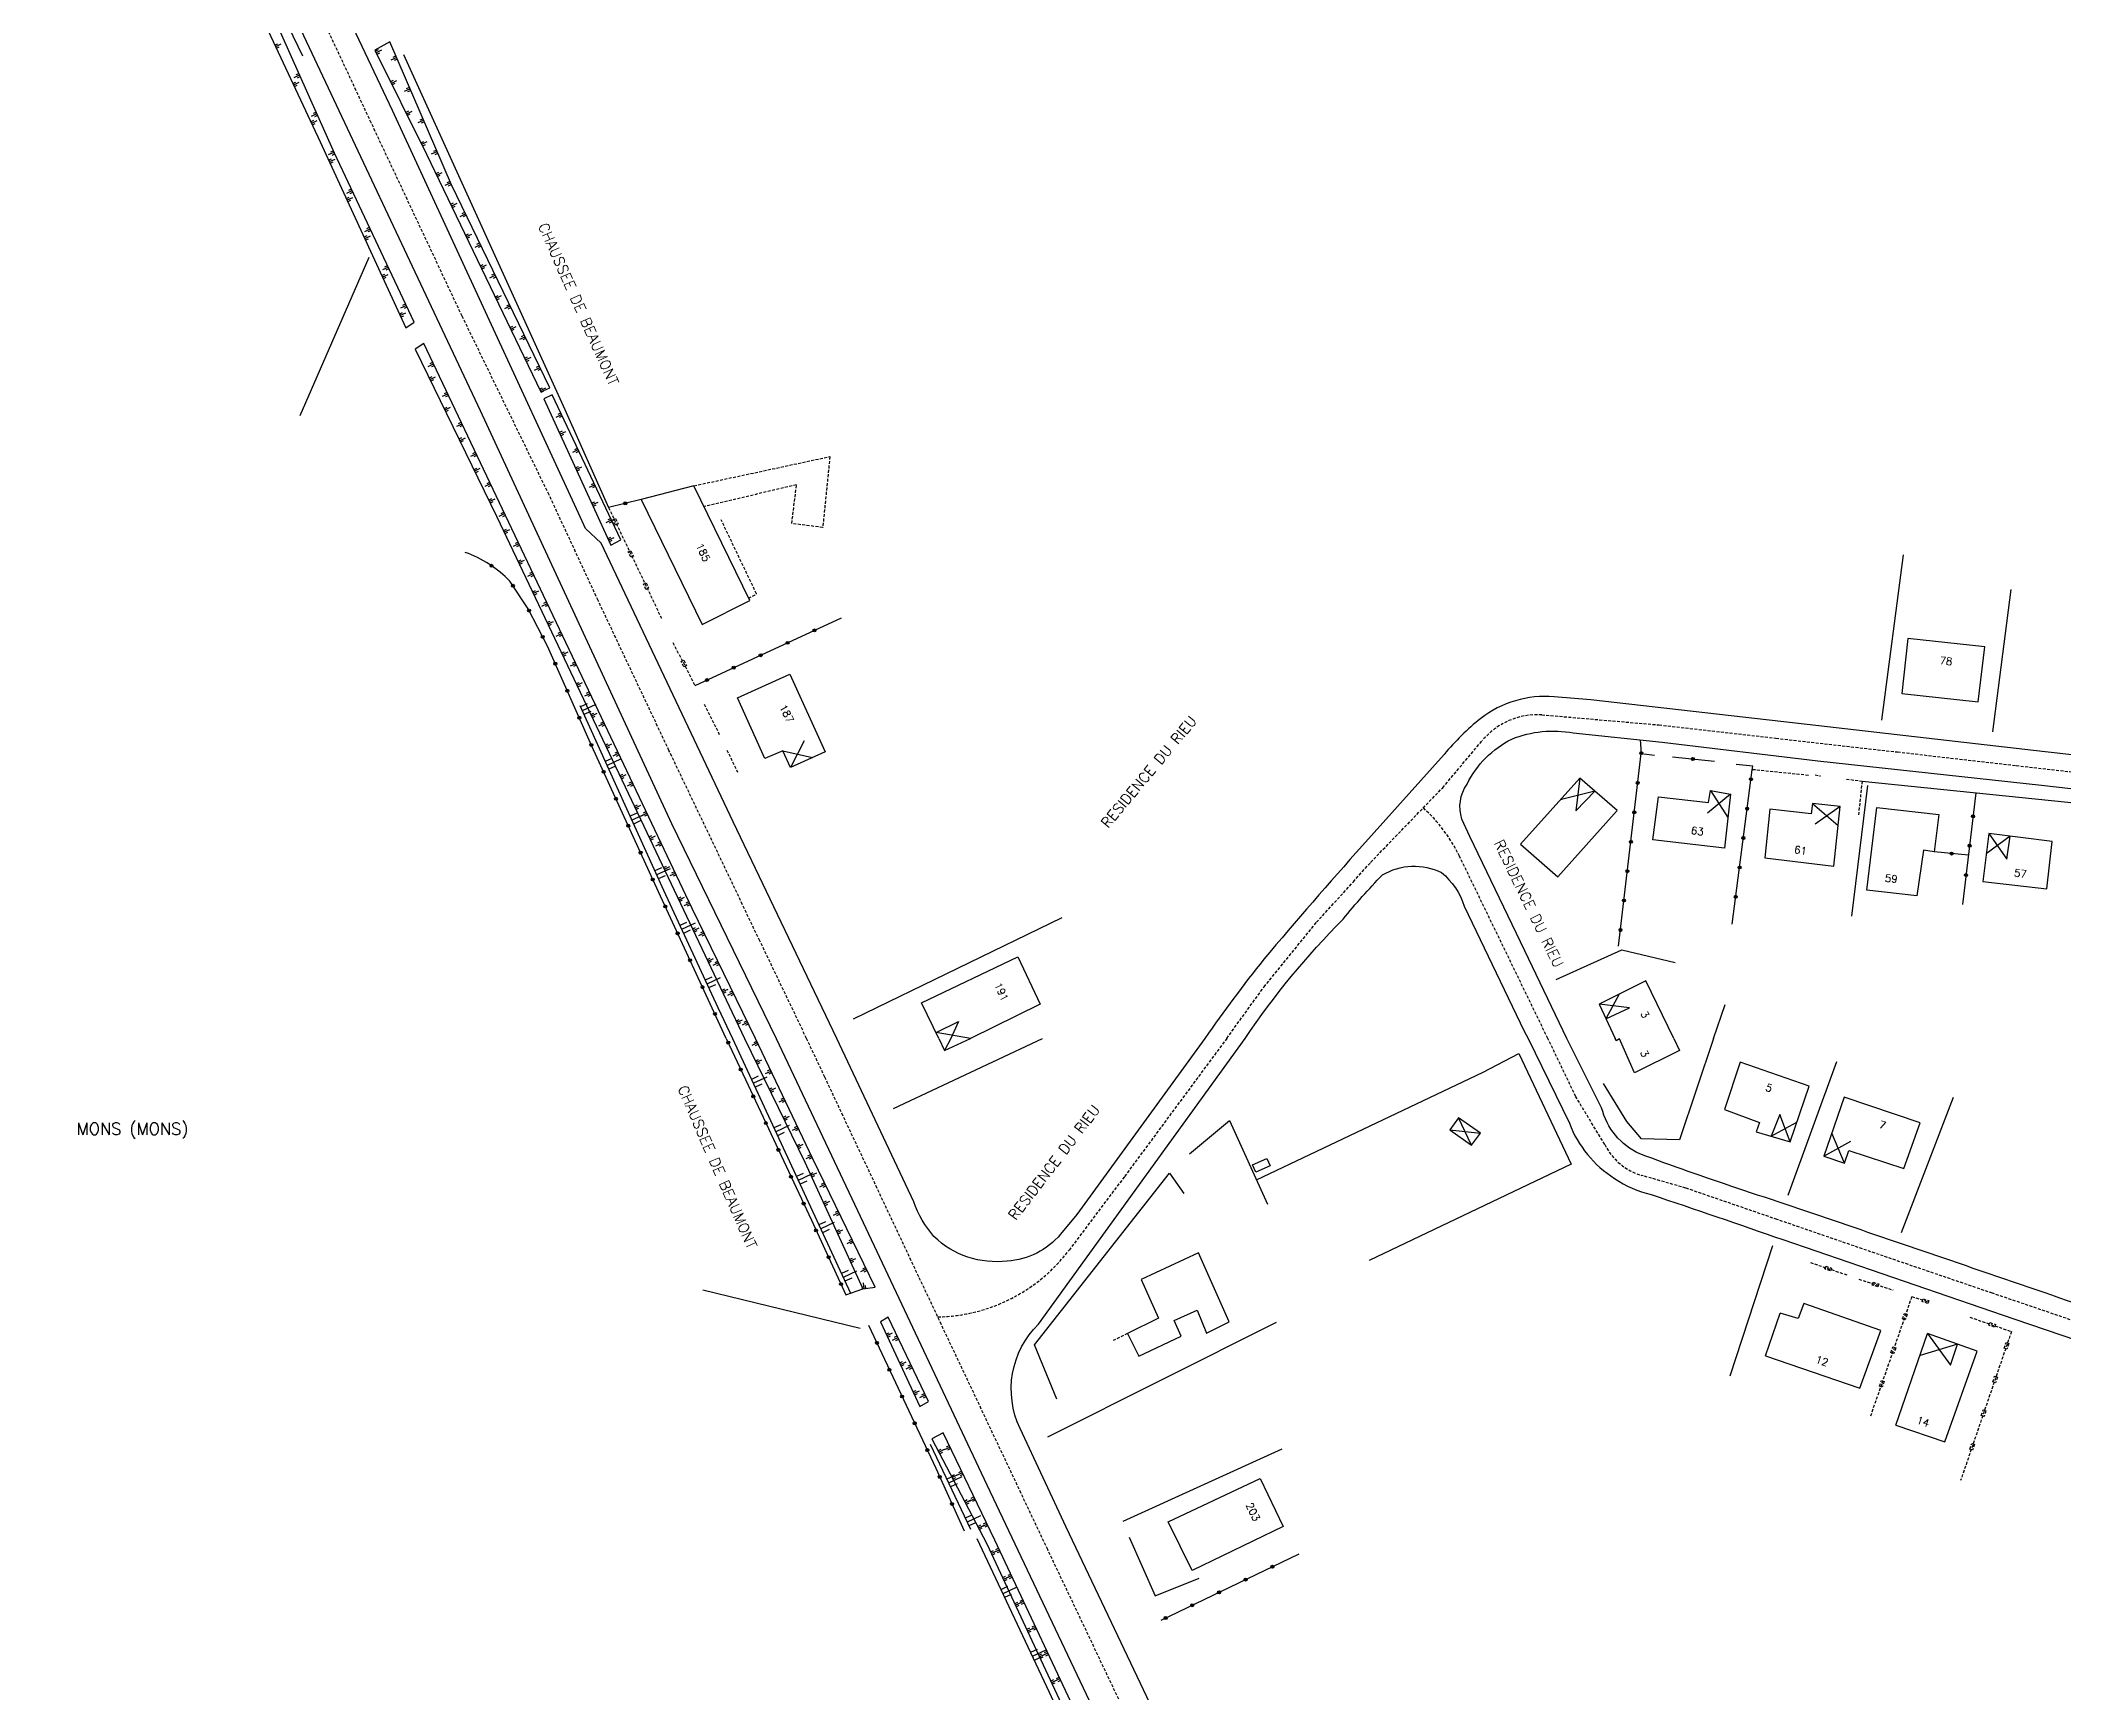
# Model space of a CAD drawing. Header units: millimetres. Extents: x 123000 to 124000, y 125000 to 126000.
# Drawn here: x 123012.5 to 123354, y 125139.5 to 125418.5 of the extents above; entities that cross this region are included whole.
import ezdxf
from ezdxf.enums import TextEntityAlignment as Align

# ---------------------------------------------------------------- set-up
doc = ezdxf.new("R2010")
doc.units = ezdxf.units.MM
doc.linetypes.add('DASHED', pattern=[0.75, 0.5, -0.25])
for name, color, linetype in [('W0001', 6, 'DASHED'), ('W0008', 7, 'CONTINUOUS'), ('W0100', 7, 'CONTINUOUS'), ('W0112', 1, 'DASHED'), ('W0211', 2, 'CONTINUOUS'), ('W0310', 3, 'CONTINUOUS'), ('W0322', 7, 'CONTINUOUS'), ('W0980', 7, 'CONTINUOUS'), ('W0989', 7, 'CONTINUOUS'), ('W0991', 7, 'CONTINUOUS')]:
    doc.layers.add(name, color=color, linetype=linetype)
doc.styles.get("Standard").update_dxf_attribs({"font": 'romans.shx', "width": 0.85})

msp = doc.modelspace()

# ---------------------------------------------------------------- linework, layer by layer
at = {"layer": 'W0001'}
for points in [[(123141.83, 125250), (123133.93, 125266.48), (123118.61, 125298.62), (123106.63, 125323.96), (123098.36, 125341.81), (123083.69, 125371.94), (123068.35, 125404.6), (123054.16, 125434.95), (123033.58, 125478.13), (123023.34, 125500)], [(123259.06, 125000), (123252.48, 125013.88), (123236.75, 125047.27), (123218.39, 125086.55), (123201.29, 125124.18), (123182.54, 125163.67), (123160.78, 125209.74), (123144.92, 125243.44), (123141.83, 125250)]]:
    msp.add_lwpolyline(points, dxfattribs=at)
for points in [[(123212.77, 125250), (123219.06, 125258.68), (123227.93, 125269.6), (123234.14, 125276.43), (123237.06, 125279.72), (123249.22, 125292.32), (123255.9, 125300.29, -0.236518), (123265.95, 125304.64), (123285.74, 125302.93), (123305.48, 125300.69), (123326.02, 125298.36), (123346.05, 125296.07), (123368.67, 125293.52), (123398.97, 125290.1), (123420.67, 125287.62), (123434, 125286.04), (123446.92, 125284.18, -0.042944), (123469.78, 125277.2, -0.026444), (123500, 125263.55, -0.026444)], [(123266.97, 125250), (123252.06, 125280.74, 0.095712), (123245.94, 125288.92, -4.543564)], [(123212.77, 125250), (123195.48, 125226.62), (123186.21, 125214.3, -0.230908), (123163.98, 125202.96, -4.652892)], [(123500, 125139.54), (123493.33, 125142.85), (123478.98, 125150.25), (123461.02, 125159.41), (123441.87, 125169.3), (123427.52, 125176.5), (123419.75, 125180.03), (123413.19, 125182.58), (123406.54, 125185.02), (123397.07, 125188.28), (123381.89, 125193.43), (123362.27, 125200.07), (123342.03, 125206.95), (123322.92, 125213.47), (123305.67, 125219.41), (123290.25, 125224.72), (123282.85, 125226.84, -0.211667), (123276.57, 125232.09), (123271.68, 125240.15), (123266.97, 125250)]]:
    msp.add_lwpolyline(points, format="xyb", dxfattribs=at)
at = {"layer": 'W0008'}
for points in [[(123018.49, 125500), (123052.81, 125428.16), (123086.74, 125356.02), (123119.06, 125286.28), (123136.72, 125250)], [(123146.95, 125250), (123129.43, 125286.54), (123107.17, 125333.64), (123104.54, 125336.12), (123103.33, 125338.7), (123071.92, 125406.7), (123061.17, 125429.4), (123040.65, 125473.56), (123028.22, 125500)], [(123320.01, 125293.44), (123354.76, 125289.89), (123407.41, 125284.08), (123414.75, 125283.43)], [(123136.72, 125250), (123150.41, 125220.94), (123172.24, 125174.59), (123190.6, 125135.93), (123201.4, 125112.51), (123202.04, 125108.8), (123214.99, 125081.39), (123238.61, 125031.58), (123253.38, 125000)]]:
    msp.add_lwpolyline(points, dxfattribs=at)
for points in [[(123500, 125266.55), (123476.01, 125277.71, 0.063549), (123446.42, 125287.29, 0.020231), (123431.64, 125289.3), (123396.46, 125293.28), (123350.91, 125298.41), (123310.73, 125303.02), (123274.21, 125307.17), (123268.03, 125307.68, 0.185979), (123255.64, 125304.04, 0.04818), (123249.46, 125297.95), (123235.69, 125282.54, 0.00857), (123219.03, 125263.36, 0.016428), (123209.09, 125250)], [(123270.17, 125250), (123263.06, 125264.78), (123253.8, 125284.1), (123252.46, 125287.02, -0.233777), (123253.33, 125292.91, -0.162693), (123260.9, 125300.55, -0.141199), (123271.26, 125301.58), (123286.27, 125299.99), (123312.57, 125296.89), (123350.32, 125292.74), (123395.81, 125287.55), (123431.32, 125283.48, -0.037308), (123452.89, 125280.05, -0.048105), (123479.22, 125269.76, -0.000953), (123500, 125260.31, -0.000953)], [(123215.88, 125250, -0.046797), (123232.4, 125270.13, -0.022034), (123239.05, 125277.59, -0.256572), (123249.01, 125277.99, -0.149752), (123252.85, 125272.3), (123262.97, 125251.21), (123263.63, 125250)], [(123209.09, 125250), (123187.46, 125220.24), (123184.72, 125216.94, -0.205798), (123175.7, 125212.37, -0.223802), (123163.34, 125216.53, -0.095305), (123159.94, 125222.4), (123149.28, 125245.09), (123146.95, 125250)], [(123264.73, 125000), (123225.47, 125083.74), (123185.68, 125167.43), (123177.89, 125184.12, -0.320876), (123181, 125201.74), (123194.95, 125221.05), (123215.88, 125250)], [(123263.63, 125250), (123270.61, 125235.67, 0.163825), (123278.23, 125226.34, 0.092067), (123284.4, 125223.62, -0.003845), (123306.62, 125216.01), (123345.61, 125202.66), (123391.12, 125187.18), (123404.68, 125182.68, -0.028679), (123433.1, 125170.6, 0.002147), (123475.72, 125148.59), (123500, 125136.03)], [(123500, 125142.67), (123486.69, 125149.55), (123472.87, 125156.61), (123448.26, 125169.21, 0.021756), (123419.48, 125183.22, 0.013704), (123378.6, 125197.52, -0.000418), (123336.14, 125212.07, 0.001702), (123298.88, 125224.72, -0.00858), (123282.49, 125230.49, -0.2275), (123276.05, 125238.26), (123270.17, 125250)]]:
    msp.add_lwpolyline(points, format="xyb", dxfattribs=at)
at = {"layer": 'W0100'}
for points in [[(123056.34, 125355.2), (123068, 125381.92)], [(123124.23, 125319.89), (123132.24, 125323.93), (123122.83, 125343.32), (123113.89, 125341), (123124.23, 125319.89)], [(123326.72, 125308.21), (123339.63, 125306.8), (123340.73, 125316.11), (123327.74, 125317.53), (123326.72, 125308.21)], [(123130.15, 125307.48), (123139, 125311.5), (123144.96, 125298.39), (123139.1, 125295.71), (123137.81, 125298.54), (123134.77, 125297.25), (123130.15, 125307.48)], [(123141.43, 125300.23), (123139.1, 125295.71)], [(123137.81, 125298.54), (123142.84, 125297.42)], [(123268.64, 125277.25), (123278.68, 125288.46), (123272.38, 125293.96), (123262.34, 125282.8), (123268.64, 125277.25)], [(123272.38, 125293.96), (123271.69, 125288.41), (123274.89, 125291.76), (123269.05, 125290.26)], [(123285.66, 125290.81), (123294.1, 125289.85), (123294.45, 125291.86), (123297.78, 125291.25), (123296.82, 125282.13), (123284.7, 125283.53), (123285.66, 125290.81)], [(123297.78, 125291.25), (123293.92, 125288)], [(123294.45, 125291.86), (123297.37, 125287.3)], [(123315.26, 125279.06), (123316.32, 125289.15), (123311.66, 125289.67), (123311.4, 125287.92), (123304.46, 125288.71), (123303.58, 125280.46), (123315.26, 125279.06)], [(123311.66, 125289.67), (123315.98, 125285.97)], [(123316.32, 125289.15), (123312.1, 125286.16)], [(123320.84, 125275.01), (123322.51, 125288.96), (123332.96, 125287.82), (123332.17, 125281.5), (123330.41, 125281.76), (123329.27, 125274.04), (123320.84, 125275.01)], [(123340.43, 125276.5), (123351.23, 125275.27), (123352.11, 125283.25), (123341.39, 125284.57), (123340.43, 125276.5)], [(123341.39, 125284.57), (123344.47, 125280.27), (123344.99, 125284.13), (123340.98, 125281.17)], [(123164.16, 125250), (123161.25, 125256.02), (123177.5, 125263.76), (123181.26, 125255.76), (123169.5, 125250), (123163.7, 125250.96)], [(123288.23, 125250), (123283.52, 125259.71), (123275.61, 125255.78), (123278.32, 125250)], [(123276.77, 125253.31), (123280.77, 125255.13), (123275.61, 125255.78)], [(123278.99, 125257.46), (123276.77, 125253.31)], [(123163.7, 125250.96), (123167.46, 125252.86), (123166.2, 125250)], [(123164.16, 125250), (123165.11, 125247.94), (123169.5, 125250)], [(123166.2, 125250), (123165.11, 125247.94)], [(123288.23, 125250), (123289.21, 125247.94), (123281.6, 125244.19), (123279.07, 125249.9), (123278.49, 125249.6), (123278.32, 125250)], [(123307.87, 125232.53), (123311.06, 125241.93), (123299.46, 125245.96), (123296.78, 125237.96), (123302.71, 125235.78), (123302.15, 125234.21), (123307.87, 125232.53), (123306.13, 125237.12), (123304.67, 125233.47), (123308.99, 125235.83)], [(123317.78, 125231.08), (123327.08, 125228), (123329.82, 125235.72), (123317, 125240.09), (123313.58, 125230.13), (123317.05, 125228.9), (123317.78, 125231.08)], [(123254.06, 125231.96), (123255.61, 125233.99), (123251.91, 125236.55), (123250.42, 125234.53), (123254.06, 125231.96), (123251.91, 125236.55)], [(123250.42, 125234.53), (123255.61, 125233.99)], [(123313.58, 125230.13), (123318.12, 125232.65)], [(123317.05, 125228.9), (123314.91, 125234)], [(123217.11, 125228.64), (123219.53, 125229.71), (123220.11, 125228.48), (123217.69, 125227.41), (123217.11, 125228.64)], [(123213.19, 125202.11), (123207.98, 125213.77), (123198.32, 125209.25), (123201.27, 125202.74), (123196, 125200.17), (123197.94, 125196.34), (123205.1, 125199.73), (123203.9, 125202.36), (123207.79, 125204.11), (123209.36, 125200.23), (123213.19, 125202.11)], [(123323.21, 125200.68), (123310.16, 125205.2), (123309.25, 125202.71), (123306.17, 125203.6)], [(123303.69, 125196.41), (123306.17, 125203.6)], [(123319.66, 125190.91), (123323.21, 125200.68)], [(123325.7, 125184.69), (123331.09, 125200.14)], [(123339.44, 125197.19), (123331.09, 125200.14), (123334.95, 125194.81), (123336.15, 125198.35), (123329.81, 125196.46)], [(123303.69, 125196.41), (123319.66, 125190.91)], [(123333.99, 125181.87), (123339.44, 125197.19)], [(123325.7, 125184.69), (123333.99, 125181.87)], [(123202.86, 125168.33), (123218.42, 125175.65), (123222.31, 125167.57), (123206.95, 125160.15), (123202.86, 125168.33)]]:
    msp.add_lwpolyline(points, dxfattribs=at)
at = {"layer": 'W0112'}
for p, q in [((123109.14, 125337.55), (123109.59, 125337.77)), ((123109.59, 125337.77), (123110.02, 125336.87)), ((123109.57, 125336.65), (123109.14, 125337.55)), ((123110.02, 125336.87), (123109.57, 125336.65)), ((123111.72, 125332.14), (123112.17, 125332.35)), ((123112.15, 125331.24), (123111.72, 125332.14)), ((123112.6, 125331.45), (123112.15, 125331.24)), ((123112.17, 125332.35), (123112.6, 125331.45)), ((123114.3, 125326.72), (123114.75, 125326.94)), ((123114.73, 125325.82), (123114.3, 125326.72)), ((123115.18, 125326.03), (123114.73, 125325.82)), ((123114.75, 125326.94), (123115.18, 125326.03)), ((123120.65, 125313.62), (123121.09, 125313.85)), ((123121.09, 125313.85), (123121.55, 125312.96)), ((123121.1, 125312.73), (123120.65, 125313.62)), ((123121.55, 125312.96), (123121.1, 125312.73)), ((123313.73, 125211.05), (123313.89, 125211.53)), ((123313.89, 125211.53), (123314.84, 125211.2)), ((123314.67, 125210.73), (123313.73, 125211.05)), ((123314.84, 125211.2), (123314.67, 125210.73)), ((123321.74, 125208.34), (123321.89, 125208.82)), ((123322.7, 125208.04), (123321.74, 125208.34)), ((123321.89, 125208.82), (123322.85, 125208.52)), ((123322.85, 125208.52), (123322.7, 125208.04)), ((123330.17, 125205.54), (123330.32, 125206.01)), ((123331.12, 125205.23), (123330.17, 125205.54)), ((123330.32, 125206.01), (123331.27, 125205.71)), ((123331.27, 125205.71), (123331.12, 125205.23)), ((123326.84, 125202.61), (123327.16, 125203.56)), ((123327.31, 125202.45), (123326.84, 125202.61)), ((123327.16, 125203.56), (123327.64, 125203.4)), ((123327.64, 125203.4), (123327.31, 125202.45)), ((123341.43, 125201.54), (123341.59, 125202.01)), ((123342.37, 125201.21), (123341.43, 125201.54)), ((123341.59, 125202.01), (123342.53, 125201.68)), ((123342.53, 125201.68), (123342.37, 125201.21)), ((123324.89, 125196.94), (123325.22, 125197.88)), ((123325.22, 125197.88), (123325.69, 125197.72)), ((123325.69, 125197.72), (123325.37, 125196.78)), ((123344.01, 125197.67), (123344.33, 125198.62)), ((123344.48, 125197.51), (123344.01, 125197.67)), ((123344.33, 125198.62), (123344.81, 125198.46)), ((123344.81, 125198.46), (123344.48, 125197.51)), ((123325.37, 125196.78), (123324.89, 125196.94)), ((123322.95, 125191.26), (123323.27, 125192.21)), ((123323.42, 125191.1), (123322.95, 125191.26)), ((123323.27, 125192.21), (123323.75, 125192.05)), ((123323.75, 125192.05), (123323.42, 125191.1)), ((123342.07, 125191.99), (123342.4, 125192.94)), ((123342.55, 125191.83), (123342.07, 125191.99)), ((123342.4, 125192.94), (123342.87, 125192.78)), ((123342.87, 125192.78), (123342.55, 125191.83)), ((123340.14, 125186.31), (123340.46, 125187.26)), ((123340.61, 125186.15), (123340.14, 125186.31)), ((123340.46, 125187.26), (123340.93, 125187.1)), ((123340.93, 125187.1), (123340.61, 125186.15)), ((123338.2, 125180.64), (123338.52, 125181.58)), ((123338.67, 125180.47), (123338.2, 125180.64)), ((123338.52, 125181.58), (123338.99, 125181.42)), ((123338.99, 125181.42), (123338.67, 125180.47))]:
    msp.add_line(p, q, dxfattribs=at)
for points in [[(123122.83, 125343.32), (123145.77, 125348.24), (123144.57, 125336.27), (123139.34, 125336.93), (123140.14, 125343.48), (123124.54, 125339.79)], [(123108.41, 125339.65), (123117.33, 125320.96)], [(123132.05, 125324.31), (123133.39, 125325.05), (123127.43, 125337.55)], [(123119.27, 125316.83), (123123.02, 125309.57)], [(123124.53, 125306.43), (123127.12, 125301.27)], [(123128.36, 125298.69), (123130.2, 125294.96)], [(123310.96, 125294.41), (123301.47, 125295.37)], [(123312.1, 125294.5), (123312.98, 125294.32)], [(123317.37, 125293.79), (123320.01, 125293.44), (123319.39, 125287.48)], [(123311.29, 125212.15), (123317.43, 125210.05)], [(123319.47, 125209.32), (123325.27, 125207.5)], [(123331.06, 125205.51), (123328.39, 125206.37), (123323.33, 125191.61), (123321.35, 125186)], [(123338.19, 125202.92), (123345.23, 125200.48), (123336.66, 125175.35)], [(123196, 125200.17), (123193.61, 125198.98)]]:
    msp.add_lwpolyline(points, dxfattribs=at)
at = {"layer": 'W0211'}
for p, q in [((123052.52, 125417.91), (123052.06, 125417.7)), ((123053.09, 125417.86), (123052.19, 125417.44)), ((123052.76, 125417.39), (123052.31, 125417.18)), ((123069.49, 125416.91), (123069.04, 125416.68)), ((123070.07, 125416.87), (123069.17, 125416.43)), ((123069.75, 125416.39), (123069.3, 125416.17)), ((123055.68, 125412.75), (123056.14, 125412.95)), ((123071.69, 125415.24), (123072.61, 125415.63)), ((123072.04, 125415.7), (123072.5, 125415.9)), ((123072.27, 125415.17), (123072.73, 125415.37)), ((123055.55, 125411.44), (123055.1, 125411.23)), ((123056.13, 125411.39), (123055.22, 125410.97)), ((123055.34, 125412.28), (123056.26, 125412.69)), ((123055.8, 125410.92), (123055.34, 125410.7)), ((123055.92, 125412.22), (123056.37, 125412.43)), ((123072.05, 125411.74), (123071.61, 125411.52)), ((123072.63, 125411.7), (123071.74, 125411.26)), ((123072.31, 125411.22), (123071.86, 125411)), ((123073.98, 125409.94), (123074.89, 125410.34)), ((123074.32, 125410.4), (123074.78, 125410.6)), ((123074.55, 125409.87), (123075.01, 125410.07)), ((123058.25, 125405.75), (123059.17, 125406.16)), ((123058.59, 125406.22), (123059.05, 125406.43)), ((123074.62, 125406.57), (123074.17, 125406.35)), ((123075.19, 125406.53), (123074.3, 125406.09)), ((123074.87, 125406.05), (123074.43, 125405.83)), ((123058.59, 125404.97), (123058.13, 125404.76)), ((123059.16, 125404.92), (123058.26, 125404.5)), ((123058.83, 125404.45), (123058.38, 125404.23)), ((123058.83, 125405.69), (123059.28, 125405.9)), ((123076.26, 125404.64), (123077.18, 125405.04)), ((123076.6, 125405.11), (123077.06, 125405.3)), ((123076.83, 125404.58), (123077.29, 125404.77)), ((123061.16, 125399.23), (123062.08, 125399.63)), ((123061.5, 125399.69), (123061.96, 125399.9)), ((123061.74, 125399.17), (123062.19, 125399.37)), ((123077.18, 125401.4), (123076.73, 125401.18)), ((123077.76, 125401.37), (123076.86, 125400.92)), ((123077.44, 125400.89), (123076.99, 125400.66)), ((123078.54, 125399.35), (123079.46, 125399.74)), ((123078.89, 125399.81), (123079.35, 125400.01)), ((123079.12, 125399.28), (123079.58, 125399.48)), ((123061.6, 125398.48), (123061.15, 125398.28)), ((123062.18, 125398.43), (123061.27, 125398.01)), ((123061.84, 125397.96), (123061.39, 125397.75)), ((123079.7, 125396.21), (123079.25, 125395.99)), ((123080.28, 125396.17), (123079.38, 125395.73)), ((123064.22, 125392.74), (123065.12, 125393.17)), ((123064.55, 125393.22), (123065, 125393.43)), ((123064.79, 125392.69), (123065.25, 125392.91)), ((123079.95, 125395.69), (123079.5, 125395.47)), ((123080.83, 125394.05), (123081.74, 125394.45)), ((123081.17, 125394.51), (123081.63, 125394.71)), ((123081.4, 125393.98), (123081.86, 125394.18)), ((123064.59, 125391.99), (123064.14, 125391.78)), ((123065.17, 125391.94), (123064.26, 125391.52)), ((123064.83, 125391.47), (123064.38, 125391.26)), ((123082.2, 125391.01), (123081.75, 125390.79)), ((123082.78, 125390.97), (123081.88, 125390.53)), ((123082.45, 125390.49), (123082, 125390.27)), ((123083.35, 125388.81), (123084.25, 125389.25)), ((123083.67, 125389.29), (123084.12, 125389.51)), ((123083.93, 125388.77), (123084.38, 125388.99)), ((123067.58, 125385.5), (123067.13, 125385.29)), ((123067.27, 125386.28), (123068.17, 125386.7)), ((123067.6, 125386.75), (123068.05, 125386.96)), ((123067.84, 125386.23), (123068.3, 125386.44)), ((123084.7, 125385.81), (123084.25, 125385.59)), ((123085.28, 125385.77), (123084.37, 125385.33)), ((123068.16, 125385.45), (123067.25, 125385.03)), ((123067.82, 125384.98), (123067.37, 125384.77)), ((123084.95, 125385.29), (123084.5, 125385.07)), ((123085.87, 125383.62), (123086.77, 125384.06)), ((123086.19, 125384.1), (123086.64, 125384.32)), ((123086.44, 125383.58), (123086.89, 125383.8)), ((123070.57, 125379.01), (123070.12, 125378.8)), ((123071.15, 125378.96), (123070.24, 125378.54)), ((123070.32, 125379.81), (123071.22, 125380.24)), ((123070.65, 125380.29), (123071.1, 125380.5)), ((123070.89, 125379.77), (123071.35, 125379.98)), ((123087.2, 125380.61), (123086.75, 125380.39)), ((123087.77, 125380.57), (123086.87, 125380.13)), ((123087.45, 125380.09), (123087, 125379.87)), ((123088.38, 125378.43), (123089.28, 125378.87)), ((123088.71, 125378.91), (123089.16, 125379.13)), ((123070.82, 125378.48), (123070.36, 125378.28)), ((123088.96, 125378.39), (123089.41, 125378.61)), ((123089.7, 125375.41), (123089.24, 125375.19)), ((123090.27, 125375.37), (123089.37, 125374.93)), ((123073.55, 125372.51), (123073.1, 125372.3)), ((123074.12, 125372.45), (123073.22, 125372.04)), ((123073.79, 125371.98), (123073.34, 125371.78)), ((123073.37, 125373.35), (123074.27, 125373.78)), ((123073.7, 125373.82), (123074.15, 125374.04)), ((123073.94, 125373.3), (123074.4, 125373.51)), ((123089.95, 125374.89), (123089.49, 125374.67)), ((123090.9, 125373.24), (123091.8, 125373.68)), ((123091.22, 125373.72), (123091.67, 125373.94)), ((123091.48, 125373.2), (123091.93, 125373.42)), ((123092.19, 125370.21), (123091.74, 125369.99)), ((123092.77, 125370.17), (123091.87, 125369.73)), ((123092.44, 125369.69), (123091.99, 125369.47)), ((123093.42, 125368.05), (123094.32, 125368.49)), ((123093.74, 125368.53), (123094.19, 125368.75)), ((123093.99, 125368.01), (123094.44, 125368.23)), ((123094.69, 125365.01), (123094.24, 125364.8)), ((123077.97, 125363.47), (123078.87, 125363.9)), ((123078.58, 125361.7), (123078.13, 125361.48)), ((123079.16, 125361.66), (123078.26, 125361.22)), ((123078.3, 125363.95), (123078.75, 125364.16)), ((123078.55, 125363.43), (123079, 125363.64)), ((123095.27, 125364.97), (123094.36, 125364.54)), ((123094.94, 125364.49), (123094.49, 125364.27)), ((123095.93, 125362.86), (123096.83, 125363.3)), ((123096.26, 125363.34), (123096.71, 125363.56)), ((123096.51, 125362.82), (123096.96, 125363.04)), ((123078.83, 125361.18), (123078.38, 125360.96)), ((123080.37, 125358.42), (123081.27, 125358.84)), ((123080.7, 125358.89), (123081.15, 125359.1)), ((123080.95, 125358.37), (123081.4, 125358.58)), ((123097.19, 125359.81), (123096.74, 125359.6)), ((123097.76, 125359.77), (123096.86, 125359.34)), ((123097.44, 125359.29), (123096.99, 125359.08)), ((123081.09, 125356.55), (123080.65, 125356.33)), ((123081.67, 125356.51), (123080.77, 125356.07)), ((123081.35, 125356.03), (123080.9, 125355.81)), ((123099.55, 125354.92), (123100.46, 125355.35)), ((123099.88, 125355.4), (123100.33, 125355.61)), ((123100.13, 125354.88), (123100.58, 125355.09)), ((123082.77, 125353.36), (123083.67, 125353.78)), ((123083.1, 125353.83), (123083.55, 125354.05)), ((123083.61, 125351.4), (123083.16, 125351.18)), ((123084.18, 125351.36), (123083.29, 125350.92)), ((123083.34, 125353.31), (123083.8, 125353.52)), ((123100.56, 125352.51), (123100.1, 125352.3)), ((123101.13, 125352.45), (123100.22, 125352.04)), ((123100.8, 125351.98), (123100.34, 125351.77)), ((123083.86, 125350.88), (123083.41, 125350.66)), ((123085.17, 125348.3), (123086.07, 125348.73)), ((123085.5, 125348.77), (123085.95, 125348.99)), ((123085.74, 125348.25), (123086.2, 125348.46)), ((123102.37, 125348.99), (123103.27, 125349.42)), ((123102.69, 125349.46), (123103.15, 125349.68)), ((123102.94, 125348.94), (123103.39, 125349.16)), ((123086.12, 125346.25), (123085.67, 125346.03)), ((123086.7, 125346.21), (123085.8, 125345.77)), ((123086.38, 125345.73), (123085.93, 125345.51)), ((123103.28, 125346.53), (123102.83, 125346.32)), ((123103.86, 125346.48), (123102.95, 125346.06)), ((123103.52, 125346.01), (123103.07, 125345.8)), ((123087.57, 125343.24), (123088.47, 125343.67)), ((123087.9, 125343.71), (123088.35, 125343.93)), ((123088.15, 125343.19), (123088.6, 125343.41)), ((123088.64, 125341.1), (123088.19, 125340.89)), ((123105.18, 125343.05), (123106.08, 125343.48)), ((123105.51, 125343.53), (123105.96, 125343.74)), ((123105.75, 125343.01), (123106.21, 125343.22)), ((123089.21, 125341.06), (123088.31, 125340.63)), ((123088.89, 125340.59), (123088.44, 125340.37)), ((123089.97, 125338.18), (123090.87, 125338.61)), ((123090.3, 125338.65), (123090.75, 125338.87)), ((123090.55, 125338.13), (123091, 125338.35)), ((123106.01, 125340.55), (123105.55, 125340.35)), ((123106.58, 125340.5), (123105.67, 125340.08)), ((123106.25, 125340.03), (123105.79, 125339.82)), ((123108.32, 125337.59), (123108.77, 125337.81)), ((123091.12, 125335.94), (123090.67, 125335.72)), ((123091.7, 125335.89), (123090.8, 125335.46)), ((123091.37, 125335.42), (123090.92, 125335.2)), ((123107.99, 125337.12), (123108.9, 125337.54)), ((123108.73, 125334.58), (123108.28, 125334.37)), ((123109.31, 125334.52), (123108.4, 125334.11)), ((123108.57, 125337.07), (123109.02, 125337.28)), ((123092.37, 125333.12), (123093.27, 125333.55)), ((123092.7, 125333.6), (123093.15, 125333.81)), ((123092.95, 125333.07), (123093.4, 125333.29)), ((123108.97, 125334.05), (123108.52, 125333.85)), ((123093.58, 125330.76), (123093.13, 125330.55)), ((123094.16, 125330.72), (123093.25, 125330.29)), ((123093.83, 125330.24), (123093.38, 125330.03)), ((123094.77, 125328.06), (123095.67, 125328.49)), ((123095.1, 125328.54), (123095.55, 125328.75)), ((123095.35, 125328.01), (123095.8, 125328.23)), ((123096.03, 125325.59), (123095.58, 125325.37)), ((123096.61, 125325.54), (123095.71, 125325.11)), ((123096.28, 125325.06), (123095.83, 125324.85)), ((123097.17, 125323), (123098.08, 125323.43)), ((123097.5, 125323.48), (123097.95, 125323.69)), ((123097.75, 125322.96), (123098.2, 125323.17)), ((123098.49, 125320.41), (123098.04, 125320.2)), ((123099.06, 125320.36), (123098.16, 125319.93)), ((123098.74, 125319.89), (123098.28, 125319.67)), ((123099.57, 125317.94), (123100.48, 125318.37)), ((123099.9, 125318.42), (123100.35, 125318.63)), ((123100.15, 125317.9), (123100.6, 125318.11)), ((123100.94, 125315.23), (123100.49, 125315.02)), ((123101.52, 125315.19), (123100.62, 125314.76)), ((123101.19, 125314.71), (123100.74, 125314.5)), ((123101.97, 125312.89), (123102.88, 125313.31)), ((123102.3, 125313.36), (123102.75, 125313.57)), ((123102.55, 125312.84), (123103, 125313.05)), ((123103.4, 125310.06), (123102.95, 125309.84)), ((123103.97, 125310.01), (123103.07, 125309.58)), ((123103.65, 125309.54), (123103.19, 125309.32)), ((123104.38, 125307.83), (123105.28, 125308.26)), ((123104.7, 125308.3), (123105.16, 125308.52)), ((123104.95, 125307.78), (123105.4, 125307.99)), ((123104.8, 125306.51), (123103.66, 125305.99)), ((123106.24, 125306.36), (123103.96, 125305.33)), ((123105.4, 125305.19), (123104.26, 125304.68)), ((123105.85, 125304.88), (123105.4, 125304.67)), ((123106.43, 125304.83), (123105.53, 125304.41)), ((123106.1, 125304.36), (123105.65, 125304.15)), ((123106.78, 125302.77), (123107.68, 125303.2)), ((123107.11, 125303.24), (123107.56, 125303.46)), ((123107.35, 125302.72), (123107.8, 125302.94)), ((123108.99, 125297.26), (123107.85, 125296.75)), ((123108.31, 125299.7), (123107.86, 125299.49)), ((123108.88, 125299.66), (123107.98, 125299.23)), ((123108.56, 125299.18), (123108.1, 125298.97)), ((123110.42, 125297.12), (123108.15, 125296.09)), ((123109.18, 125297.71), (123110.08, 125298.14)), ((123109.51, 125298.19), (123109.96, 125298.4)), ((123109.75, 125297.66), (123110.21, 125297.88)), ((123109.58, 125295.95), (123108.44, 125295.43)), ((123110.76, 125294.53), (123110.31, 125294.31)), ((123111.34, 125294.48), (123110.43, 125294.05)), ((123111.01, 125294.01), (123110.56, 125293.79)), ((123111.91, 125293.13), (123112.36, 125293.34)), ((123111.58, 125292.65), (123112.48, 125293.08)), ((123112.16, 125292.61), (123112.61, 125292.82)), ((123113.17, 125288.02), (123112.03, 125287.51)), ((123114.61, 125287.88), (123112.33, 125286.85)), ((123113.77, 125286.71), (123112.63, 125286.19)), ((123113.22, 125289.35), (123112.77, 125289.14)), ((123113.79, 125289.31), (123112.89, 125288.88)), ((123113.47, 125288.83), (123113.01, 125288.62)), ((123113.98, 125287.59), (123114.89, 125288.02)), ((123114.31, 125288.07), (123114.76, 125288.28)), ((123114.56, 125287.55), (123115.01, 125287.76)), ((123115.68, 125284.18), (123115.22, 125283.96)), ((123116.25, 125284.13), (123115.35, 125283.7)), ((123115.92, 125283.66), (123115.47, 125283.44)), ((123116.71, 125283.01), (123117.16, 125283.22)), ((123116.38, 125282.53), (123117.29, 125282.96)), ((123116.96, 125282.49), (123117.41, 125282.7)), ((123117.36, 125278.78), (123116.22, 125278.26)), ((123118.79, 125278.64), (123116.52, 125277.61)), ((123117.95, 125277.46), (123116.81, 125276.95)), ((123118.13, 125279), (123117.68, 125278.79)), ((123118.71, 125278.96), (123117.81, 125278.53)), ((123118.38, 125278.48), (123117.93, 125278.27)), ((123118.79, 125277.48), (123119.69, 125277.91)), ((123119.11, 125277.95), (123119.57, 125278.17)), ((123119.36, 125277.43), (123119.81, 125277.64)), ((123120.59, 125273.83), (123120.14, 125273.61)), ((123121.17, 125273.78), (123120.26, 125273.35)), ((123120.84, 125273.31), (123120.39, 125273.09)), ((123121.19, 125272.42), (123122.09, 125272.85)), ((123121.52, 125272.89), (123121.97, 125273.11)), ((123121.58, 125269.56), (123120.45, 125269.04)), ((123123.02, 125269.43), (123120.75, 125268.38)), ((123121.76, 125272.37), (123122.22, 125272.59)), ((123122.19, 125268.25), (123121.05, 125267.73)), ((123123.05, 125268.65), (123122.6, 125268.44)), ((123123.63, 125268.61), (123122.72, 125268.18)), ((123123.3, 125268.13), (123122.85, 125267.92)), ((123123.64, 125267.37), (123124.54, 125267.81)), ((123123.96, 125267.85), (123124.41, 125268.07)), ((123124.21, 125267.33), (123124.66, 125267.55)), ((123125.51, 125263.48), (123125.05, 125263.26)), ((123126.08, 125263.43), (123125.18, 125263)), ((123125.75, 125262.96), (123125.3, 125262.74)), ((123126.09, 125262.34), (123126.99, 125262.78)), ((123126.41, 125262.82), (123126.86, 125263.04)), ((123125.84, 125260.35), (123124.7, 125259.83)), ((123127.27, 125260.22), (123125, 125259.17)), ((123126.67, 125262.3), (123127.12, 125262.52)), ((123126.44, 125259.04), (123125.3, 125258.52)), ((123127.96, 125258.3), (123127.51, 125258.09)), ((123128.54, 125258.26), (123127.63, 125257.83)), ((123128.21, 125257.78), (123127.76, 125257.57)), ((123128.55, 125257.31), (123129.44, 125257.74)), ((123128.87, 125257.78), (123129.32, 125258)), ((123129.12, 125257.26), (123129.57, 125257.48)), ((123130.42, 125253.13), (123129.97, 125252.91)), ((123130.99, 125253.08), (123130.09, 125252.65)), ((123130.67, 125252.61), (123130.21, 125252.39)), ((123131, 125252.27), (123131.9, 125252.71)), ((123131.32, 125252.75), (123131.77, 125252.97)), ((123131.58, 125252.23), (123132.02, 125252.45)), ((123132.66, 125248.84), (123133.57, 125249.27)), ((123132.99, 125249.32), (123133.44, 125249.53)), ((123133.24, 125248.8), (123133.69, 125249.01)), ((123133.67, 125246.38), (123133.22, 125246.16)), ((123134.25, 125246.34), (123133.35, 125245.9)), ((123133.93, 125245.86), (123133.48, 125245.64)), ((123133.68, 125243.59), (123132.55, 125243.06)), ((123135.12, 125243.45), (123132.85, 125242.41)), ((123134.29, 125242.27), (123133.15, 125241.75)), ((123134.93, 125244.05), (123135.84, 125244.48)), ((123135.26, 125244.53), (123135.71, 125244.74)), ((123135.51, 125244.01), (123135.96, 125244.22)), ((123136, 125241.61), (123135.55, 125241.4)), ((123136.57, 125241.57), (123135.67, 125241.14)), ((123136.25, 125241.1), (123135.8, 125240.88)), ((123137.2, 125239.27), (123138.11, 125239.7)), ((123137.53, 125239.74), (123137.98, 125239.96)), ((123137.78, 125239.22), (123138.23, 125239.44)), ((123137.47, 125235.39), (123136.33, 125234.87)), ((123138.9, 125235.26), (123136.63, 125234.21)), ((123138.32, 125236.85), (123137.87, 125236.63)), ((123138.89, 125236.81), (123138, 125236.37)), ((123138.57, 125236.33), (123138.12, 125236.11)), ((123138.07, 125234.08), (123136.94, 125233.56)), ((123139.47, 125234.48), (123140.38, 125234.91)), ((123139.8, 125234.96), (123140.25, 125235.17)), ((123140.05, 125234.43), (123140.5, 125234.65)), ((123140.64, 125232.09), (123140.19, 125231.87)), ((123141.22, 125232.05), (123140.32, 125231.61)), ((123140.89, 125231.57), (123140.44, 125231.35)), ((123141.75, 125229.69), (123142.65, 125230.12)), ((123142.07, 125230.17), (123142.53, 125230.38)), ((123142.32, 125229.65), (123142.77, 125229.86)), ((123141.25, 125227.2), (123140.12, 125226.67)), ((123142.69, 125227.07), (123140.42, 125226.02)), ((123141.86, 125225.89), (123140.73, 125225.36)), ((123142.92, 125227.29), (123142.47, 125227.08)), ((123143.5, 125227.24), (123142.59, 125226.82)), ((123143.16, 125226.77), (123142.71, 125226.56)), ((123144.06, 125224.92), (123144.96, 125225.35)), ((123144.38, 125225.39), (123144.83, 125225.61)), ((123144.64, 125224.87), (123145.09, 125225.09)), ((123145.13, 125222.48), (123144.67, 125222.27)), ((123145.7, 125222.42), (123144.79, 125222)), ((123145.37, 125221.95), (123144.91, 125221.74)), ((123145.05, 125219.01), (123143.91, 125218.48)), ((123146.49, 125218.88), (123144.22, 125217.83)), ((123146.38, 125220.15), (123147.27, 125220.59)), ((123146.7, 125220.63), (123147.15, 125220.85)), ((123146.95, 125220.11), (123147.4, 125220.33)), ((123145.65, 125217.7), (123144.52, 125217.17)), ((123147.33, 125217.66), (123146.88, 125217.45)), ((123147.91, 125217.6), (123147, 125217.19)), ((123147.57, 125217.13), (123147.12, 125216.92)), ((123148.69, 125215.38), (123149.59, 125215.82)), ((123149.01, 125215.86), (123149.46, 125216.08)), ((123149.27, 125215.34), (123149.72, 125215.56)), ((123149.54, 125212.84), (123149.08, 125212.63)), ((123150.11, 125212.79), (123149.2, 125212.37)), ((123149.78, 125212.31), (123149.32, 125212.11)), ((123151.33, 125211.1), (123151.78, 125211.31)), ((123148.84, 125210.82), (123147.71, 125210.29)), ((123150.28, 125210.69), (123148.01, 125209.64)), ((123149.45, 125209.51), (123148.32, 125208.98)), ((123151, 125210.62), (123151.9, 125211.05)), ((123151.17, 125208.21), (123151.23, 125207.71)), ((123151.39, 125208.74), (123151.52, 125207.75)), ((123151.58, 125210.58), (123152.03, 125210.79)), ((123151.74, 125208.28), (123151.8, 125207.79)), ((123155.73, 125200.24), (123155.27, 125200.03)), ((123156.3, 125200.19), (123155.39, 125199.76)), ((123155.97, 125199.71), (123155.52, 125199.5)), ((123156.35, 125199.04), (123157.25, 125199.48)), ((123156.68, 125199.52), (123157.13, 125199.74)), ((123156.93, 125199), (123157.38, 125199.22)), ((123157.99, 125195.36), (123157.54, 125195.15)), ((123158.57, 125195.31), (123157.66, 125194.89)), ((123158.24, 125194.84), (123157.78, 125194.63)), ((123158.67, 125194.2), (123159.57, 125194.63)), ((123158.99, 125194.67), (123159.44, 125194.89)), ((123159.24, 125194.15), (123159.69, 125194.37)), ((123160.26, 125190.49), (123159.8, 125190.28)), ((123160.83, 125190.44), (123159.93, 125190.02)), ((123160.5, 125189.97), (123160.05, 125189.76)), ((123160.98, 125189.35), (123161.89, 125189.78)), ((123161.31, 125189.82), (123161.76, 125190.04)), ((123161.56, 125189.3), (123162.01, 125189.52)), ((123164.51, 125180.57), (123164.07, 125180.34)), ((123165.14, 125180.54), (123166.04, 125180.97)), ((123165.46, 125181.02), (123165.91, 125181.23)), ((123165.71, 125180.5), (123166.16, 125180.71)), ((123165.09, 125180.55), (123164.2, 125180.09)), ((123164.78, 125180.06), (123164.33, 125179.83)), ((123166.63, 125176.09), (123165.5, 125175.55)), ((123168.07, 125175.97), (123165.81, 125174.9)), ((123167.24, 125174.78), (123166.11, 125174.25)), ((123166.73, 125176.31), (123166.29, 125176.08)), ((123167.31, 125176.28), (123166.42, 125175.82)), ((123167, 125175.8), (123166.56, 125175.57)), ((123167.23, 125176.21), (123168.13, 125176.64)), ((123167.55, 125176.68), (123168, 125176.9)), ((123167.8, 125176.16), (123168.25, 125176.38)), ((123168.96, 125172.04), (123168.52, 125171.81)), ((123169.54, 125172.02), (123168.65, 125171.56)), ((123169.23, 125171.53), (123168.78, 125171.3)), ((123169.32, 125171.87), (123170.22, 125172.31)), ((123169.64, 125172.35), (123170.09, 125172.57)), ((123169.89, 125171.83), (123170.34, 125172.05)), ((123169.74, 125169.5), (123168.61, 125168.97)), ((123171.18, 125169.38), (123168.92, 125168.32)), ((123170.36, 125168.2), (123169.22, 125167.67)), ((123171.19, 125167.78), (123170.74, 125167.55)), ((123171.76, 125167.76), (123170.88, 125167.29)), ((123171.45, 125167.27), (123171.01, 125167.04)), ((123171.4, 125167.54), (123172.3, 125167.98)), ((123171.73, 125168.02), (123172.18, 125168.24)), ((123171.98, 125167.5), (123172.43, 125167.72)), ((123173.47, 125163.21), (123174.38, 125163.64)), ((123173.8, 125163.68), (123174.26, 125163.9)), ((123173.36, 125163.46), (123172.91, 125163.25)), ((123173.93, 125163.41), (123173.03, 125162.99)), ((123173.6, 125162.94), (123173.15, 125162.73)), ((123174.05, 125163.16), (123174.5, 125163.37)), ((123175.78, 125157.41), (123174.65, 125156.88)), ((123175.39, 125159.1), (123174.93, 125158.89)), ((123177.22, 125157.28), (123174.95, 125156.22)), ((123175.96, 125159.05), (123175.06, 125158.63)), ((123175.63, 125158.58), (123175.18, 125158.37)), ((123175.52, 125158.86), (123176.43, 125159.28)), ((123175.85, 125159.33), (123176.3, 125159.54)), ((123176.1, 125158.81), (123176.55, 125159.02)), ((123176.39, 125156.1), (123175.26, 125155.57)), ((123177.42, 125154.74), (123176.96, 125154.53)), ((123177.99, 125154.69), (123177.08, 125154.27)), ((123177.66, 125154.22), (123177.21, 125154.01)), ((123177.57, 125154.5), (123178.47, 125154.93)), ((123177.9, 125154.98), (123178.35, 125155.19)), ((123178.14, 125154.46), (123178.6, 125154.67)), ((123179.45, 125150.38), (123178.99, 125150.17)), ((123180.02, 125150.33), (123179.11, 125149.91)), ((123179.69, 125149.86), (123179.24, 125149.65)), ((123179.62, 125150.15), (123180.52, 125150.58)), ((123179.94, 125150.63), (123180.4, 125150.84)), ((123180.19, 125150.1), (123180.64, 125150.32)), ((123180.76, 125146.8), (123179.63, 125146.27)), ((123182.2, 125146.68), (123179.93, 125145.62)), ((123181.99, 125146.27), (123182.44, 125146.49)), ((123181.37, 125145.49), (123180.24, 125144.96)), ((123181.47, 125146.02), (123181.02, 125145.81)), ((123182.05, 125145.97), (123181.14, 125145.55)), ((123181.72, 125145.5), (123181.26, 125145.28)), ((123181.66, 125145.8), (123182.57, 125146.22)), ((123182.24, 125145.75), (123182.69, 125145.96)), ((123183.5, 125141.66), (123183.05, 125141.45)), ((123184.08, 125141.61), (123183.17, 125141.18)), ((123183.75, 125141.13), (123183.29, 125140.92)), ((123183.71, 125141.45), (123184.61, 125141.87)), ((123184.04, 125141.92), (123184.49, 125142.13)), ((123184.29, 125141.4), (123184.74, 125141.61))]:
    msp.add_line(p, q, dxfattribs=at)
for points in [[(123012.51, 125500), (123023.95, 125476.31), (123037.43, 125448.47), (123049.29, 125423.61), (123059.7, 125401.41), (123070.52, 125377.93), (123074.16, 125369.97), (123075.61, 125370.94), (123062.14, 125399.49), (123050.2, 125426.28), (123037.78, 125451.38), (123026.07, 125475.92), (123014.8, 125500)], [(123056.8, 125415.86), (123043.83, 125442.74), (123029.62, 125472.29), (123016.62, 125500)], [(123068.95, 125416.86), (123077.66, 125399.32), (123096.95, 125359.15), (123098.52, 125359.83), (123081.87, 125394.16), (123071.47, 125418.28), (123068.95, 125416.86)], [(123133.22, 125250), (123122.53, 125271.93), (123110.99, 125296.24), (123097.43, 125324.79), (123084.67, 125351.68), (123077.24, 125367.35), (123075.74, 125366.37)], [(123075.74, 125366.37), (123089.56, 125338.07), (123112.26, 125290.21), (123122.08, 125269.54), (123131.35, 125250)], [(123097.5, 125358.01), (123108.78, 125333.28), (123110.49, 125334.18), (123098.89, 125358.66), (123097.5, 125358.01)], [(123103.56, 125306.22), (123117.69, 125275.02), (123126.84, 125255.19), (123129.34, 125250)], [(123129.34, 125250), (123138.96, 125229.18), (123149.24, 125206.98)], [(123131.35, 125250), (123141.55, 125229.09), (123151.33, 125207.72), (123153.39, 125207.99), (123142.87, 125229.65), (123133.22, 125250)], [(123154.3, 125202.11), (123160.95, 125187.82), (123162.43, 125188.65), (123155.6, 125202.94), (123154.3, 125202.11)], [(123162.69, 125181.48), (123169.49, 125167.1)], [(123163, 125182.39), (123172.26, 125164.63), (123187.11, 125132.72), (123199.97, 125104.68), (123202.84, 125098.18), (123204.42, 125099.23), (123189.55, 125131.39), (123173.63, 125165.23), (123164.87, 125183.39), (123163, 125182.39)], [(123170.59, 125165.53), (123182.77, 125139.58), (123189.8, 125124.37)]]:
    msp.add_lwpolyline(points, dxfattribs=at)
at = {"layer": 'W0310'}
for points in [[(123073.77, 125416.12), (123101.01, 125356.2), (123108.41, 125339.65)], [(123318.27, 125270.64), (123320.99, 125292.69)], [(123149.78, 125253.27), (123184.97, 125270.38)], [(123268.35, 125259.96), (123279.49, 125264.95), (123288.48, 125262.81)], [(123294.93, 125250), (123296.88, 125255.74)], [(123156.51, 125238.14), (123181.66, 125250)], [(123294.93, 125250), (123289.22, 125232.88), (123282.8, 125233.02), (123280.29, 125235.95), (123276.38, 125242.36)], [(123217.77, 125226.12), (123256.03, 125244.3), (123262.08, 125247.43), (123270.92, 125228.76), (123236.83, 125212.47)], [(123206.49, 125230.49), (123213.23, 125236.12), (123219.65, 125221.98)], [(123184.11, 125189.04), (123180.3, 125198.24), (123203.11, 125227.22), (123205.52, 125223.82)], [(123221.12, 125202.03), (123182.5, 125182.65)], [(123195.27, 125168.45), (123222.15, 125180.66)], [(123196.3, 125165.76), (123200.67, 125155.86), (123208.13, 125158.82)]]:
    msp.add_lwpolyline(points, dxfattribs=at)
at = {"layer": 'W0322'}
for points in [[(123113.89, 125341), (123108.41, 125339.65)], [(123123.02, 125309.57), (123147.71, 125320.99)], [(123282.57, 125300.39), (123282.74, 125298.09), (123284.97, 125297.82)], [(123278.92, 125265.58), (123282.74, 125298.09)], [(123288.01, 125297.52), (123295.12, 125296.8)], [(123298.11, 125269.29), (123301.47, 125295.37), (123301.55, 125295.95), (123298.78, 125296.22)], [(123339.22, 125291.48), (123336.98, 125272.6)], [(123337.97, 125280.93), (123332.17, 125281.5)], [(123128.27, 125250), (123131.5, 125243.05), (123142.65, 125219.32), (123148.47, 125206.71), (123151.33, 125207.72)], [(123152.29, 125201.58), (123163.65, 125177.42), (123168.44, 125166.82)], [(123201.7, 125151.75), (123224.98, 125162.93)]]:
    msp.add_lwpolyline(points, dxfattribs=at)
msp.add_lwpolyline([(123128.27, 125250), (123116.83, 125274.74), (123105.59, 125299.34), (123098.1, 125316.25), (123094.86, 125322.51), (123091.77, 125327.18, 0.115737), (123084.21, 125332.07, -5.760946)], format="xyb", dxfattribs=at)
for centre, radius in [((123111.22, 125340.34), 0.25), ((123111.22, 125340.34), 0.15), ((123088.65, 125329.81), 0.25), ((123088.65, 125329.81), 0.15), ((123092.27, 125326.42), 0.25), ((123092.27, 125326.42), 0.15), ((123095, 125322.24), 0.25), ((123095, 125322.24), 0.15), ((123097.3, 125317.8), 0.25), ((123097.3, 125317.8), 0.15), ((123143.17, 125318.89), 0.25), ((123143.17, 125318.89), 0.15), ((123134.09, 125314.69), 0.25), ((123134.09, 125314.69), 0.15), ((123138.63, 125316.79), 0.25), ((123138.63, 125316.79), 0.15), ((123099.42, 125313.27), 0.25), ((123099.42, 125313.27), 0.15), ((123125.02, 125310.5), 0.25), ((123125.02, 125310.5), 0.15), ((123129.55, 125312.6), 0.25), ((123129.55, 125312.6), 0.15), ((123101.45, 125308.7), 0.25), ((123101.45, 125308.7), 0.15), ((123103.47, 125304.13), 0.25), ((123103.47, 125304.13), 0.15), ((123105.5, 125299.56), 0.25), ((123105.5, 125299.56), 0.15), ((123282.73, 125298.17), 0.25), ((123282.73, 125298.17), 0.15), ((123291.47, 125297.17), 0.25), ((123291.47, 125297.17), 0.15), ((123107.57, 125295.01), 0.25), ((123107.57, 125295.01), 0.15), ((123282.15, 125293.13), 0.25), ((123282.15, 125293.13), 0.15), ((123301.26, 125293.75), 0.25), ((123301.26, 125293.75), 0.15), ((123109.65, 125290.46), 0.25), ((123109.65, 125290.46), 0.15), ((123281.57, 125288.16), 0.25), ((123281.57, 125288.16), 0.15), ((123300.62, 125288.79), 0.25), ((123300.62, 125288.79), 0.15), ((123338.75, 125287.49), 0.25), ((123338.75, 125287.49), 0.15), ((123111.73, 125285.91), 0.25), ((123111.73, 125285.91), 0.15), ((123280.99, 125283.19), 0.25), ((123280.99, 125283.19), 0.15), ((123299.98, 125283.83), 0.25), ((123299.98, 125283.83), 0.15), ((123113.81, 125281.36), 0.25), ((123113.81, 125281.36), 0.15), ((123335.14, 125281.21), 0.25), ((123335.14, 125281.21), 0.15), ((123338.16, 125282.53), 0.25), ((123338.16, 125282.53), 0.15), ((123115.88, 125276.81), 0.25), ((123115.88, 125276.81), 0.15), ((123280.4, 125278.23), 0.25), ((123280.4, 125278.23), 0.15), ((123299.34, 125278.87), 0.25), ((123299.34, 125278.87), 0.15), ((123337.57, 125277.56), 0.25), ((123337.57, 125277.56), 0.15), ((123279.82, 125273.26), 0.25), ((123279.82, 125273.26), 0.15), ((123298.7, 125273.91), 0.25), ((123298.7, 125273.91), 0.15), ((123117.97, 125272.27), 0.25), ((123117.97, 125272.27), 0.15), ((123120.07, 125267.73), 0.25), ((123120.07, 125267.73), 0.15), ((123279.24, 125268.3), 0.25), ((123279.24, 125268.3), 0.15), ((123122.17, 125263.19), 0.25), ((123122.17, 125263.19), 0.15), ((123124.27, 125258.66), 0.25), ((123124.27, 125258.66), 0.15), ((123126.36, 125254.12), 0.25), ((123126.36, 125254.12), 0.15), ((123128.61, 125249.27), 0.25), ((123128.61, 125249.27), 0.15), ((123130.72, 125244.73), 0.25), ((123130.72, 125244.73), 0.15), ((123132.83, 125240.2), 0.25), ((123132.83, 125240.2), 0.15), ((123134.96, 125235.68), 0.25), ((123134.96, 125235.68), 0.15), ((123137.09, 125231.15), 0.25), ((123137.09, 125231.15), 0.15), ((123139.21, 125226.63), 0.25), ((123139.21, 125226.63), 0.15), ((123141.34, 125222.1), 0.25), ((123141.34, 125222.1), 0.15), ((123143.45, 125217.57), 0.25), ((123143.45, 125217.57), 0.15), ((123145.55, 125213.03), 0.25), ((123145.55, 125213.03), 0.15), ((123147.65, 125208.49), 0.25), ((123147.65, 125208.49), 0.15), ((123153.71, 125198.57), 0.25), ((123153.71, 125198.57), 0.15), ((123155.83, 125194.04), 0.25), ((123155.83, 125194.04), 0.15), ((123157.96, 125189.52), 0.25), ((123157.96, 125189.52), 0.15), ((123160.09, 125184.99), 0.25), ((123160.09, 125184.99), 0.15), ((123162.22, 125180.47), 0.25), ((123162.22, 125180.47), 0.15), ((123164.32, 125175.93), 0.25), ((123164.32, 125175.93), 0.15), ((123166.38, 125171.38), 0.25), ((123166.38, 125171.38), 0.15), ((123220.47, 125160.77), 0.25), ((123220.47, 125160.77), 0.15), ((123211.46, 125156.44), 0.25), ((123215.96, 125158.6), 0.25), ((123215.96, 125158.6), 0.15), ((123206.95, 125154.27), 0.25), ((123206.95, 125154.27), 0.15), ((123211.46, 125156.44), 0.15), ((123202.44, 125152.11), 0.25), ((123202.44, 125152.11), 0.15)]:
    msp.add_circle(centre, radius, dxfattribs=at)
at = {"layer": 'W0989'}
for points in [[(123323.37, 125303.71), (123327, 125331.64)], [(123342.11, 125301.75), (123345.18, 125325.78)], [(123307.54, 125223.49), (123315.78, 125246.08)], [(123326.67, 125217.22), (123335.46, 125240.09)], [(123304.91, 125214.95), (123297.72, 125192.97)], [(123124.33, 125207.55), (123150.88, 125201.07)]]:
    msp.add_lwpolyline(points, dxfattribs=at)

# ---------------------------------------------------------------- texts
at = {"layer": 'W0980'}
msp.add_text('MONS (MONS)', height=2, dxfattribs=at).set_placement((123028.04, 125234.59), align=Align.MIDDLE)
at = {"layer": 'W0989'}
for s, rotation, p in [('CHAUSSEE DE BEAUMONT', 294.0376, (123103.33, 125373.98)), ('RESIDENCE DU RIEU', 50.2728, (123199.61, 125295.01)), ('RESIDENCE DU RIEU', 295.8247, (123263.77, 125272.77)), ('CHAUSSEE DE BEAUMONT', 293.4825, (123126.78, 125228.27)), ('RESIDENCE DU RIEU', 52.6247, (123183.62, 125229.06))]:
    msp.add_text(s, height=1.75, rotation=rotation, dxfattribs=at).set_placement(p, align=Align.MIDDLE)
at = {"layer": 'W0991'}
for s, rotation, p in [('185', 295.6136, (123124.37, 125332.06)), ('78', 353.7435, (123334.19, 125313.73)), ('187', 297.4338, (123138.49, 125304.83)), ('63', 352.0653, (123292.21, 125285)), ('61', 350.5481, (123309.64, 125281.76)), ('59', 354.6501, (123324.95, 125276.99)), ('57', 352.5768, (123346.76, 125277.85)), ('191', 294.7013, (123174.74, 125257.86)), ('3', 298.0061, (123283.36, 125254.01)), ('3', 295.6066, (123283.31, 125247.42)), ('5', 339.821, (123304.32, 125241.65)), ('7', 341.6878, (123323.45, 125235.38)), ('12', 340.9891, (123313.25, 125195.53)), ('14', 341.2014, (123330.33, 125185.27)), ('203', 295.1395, (123217.2, 125170.03))]:
    msp.add_text(s, height=1.25, rotation=rotation, dxfattribs=at).set_placement(p, align=Align.MIDDLE)

doc.saveas('drawing.dxf')
